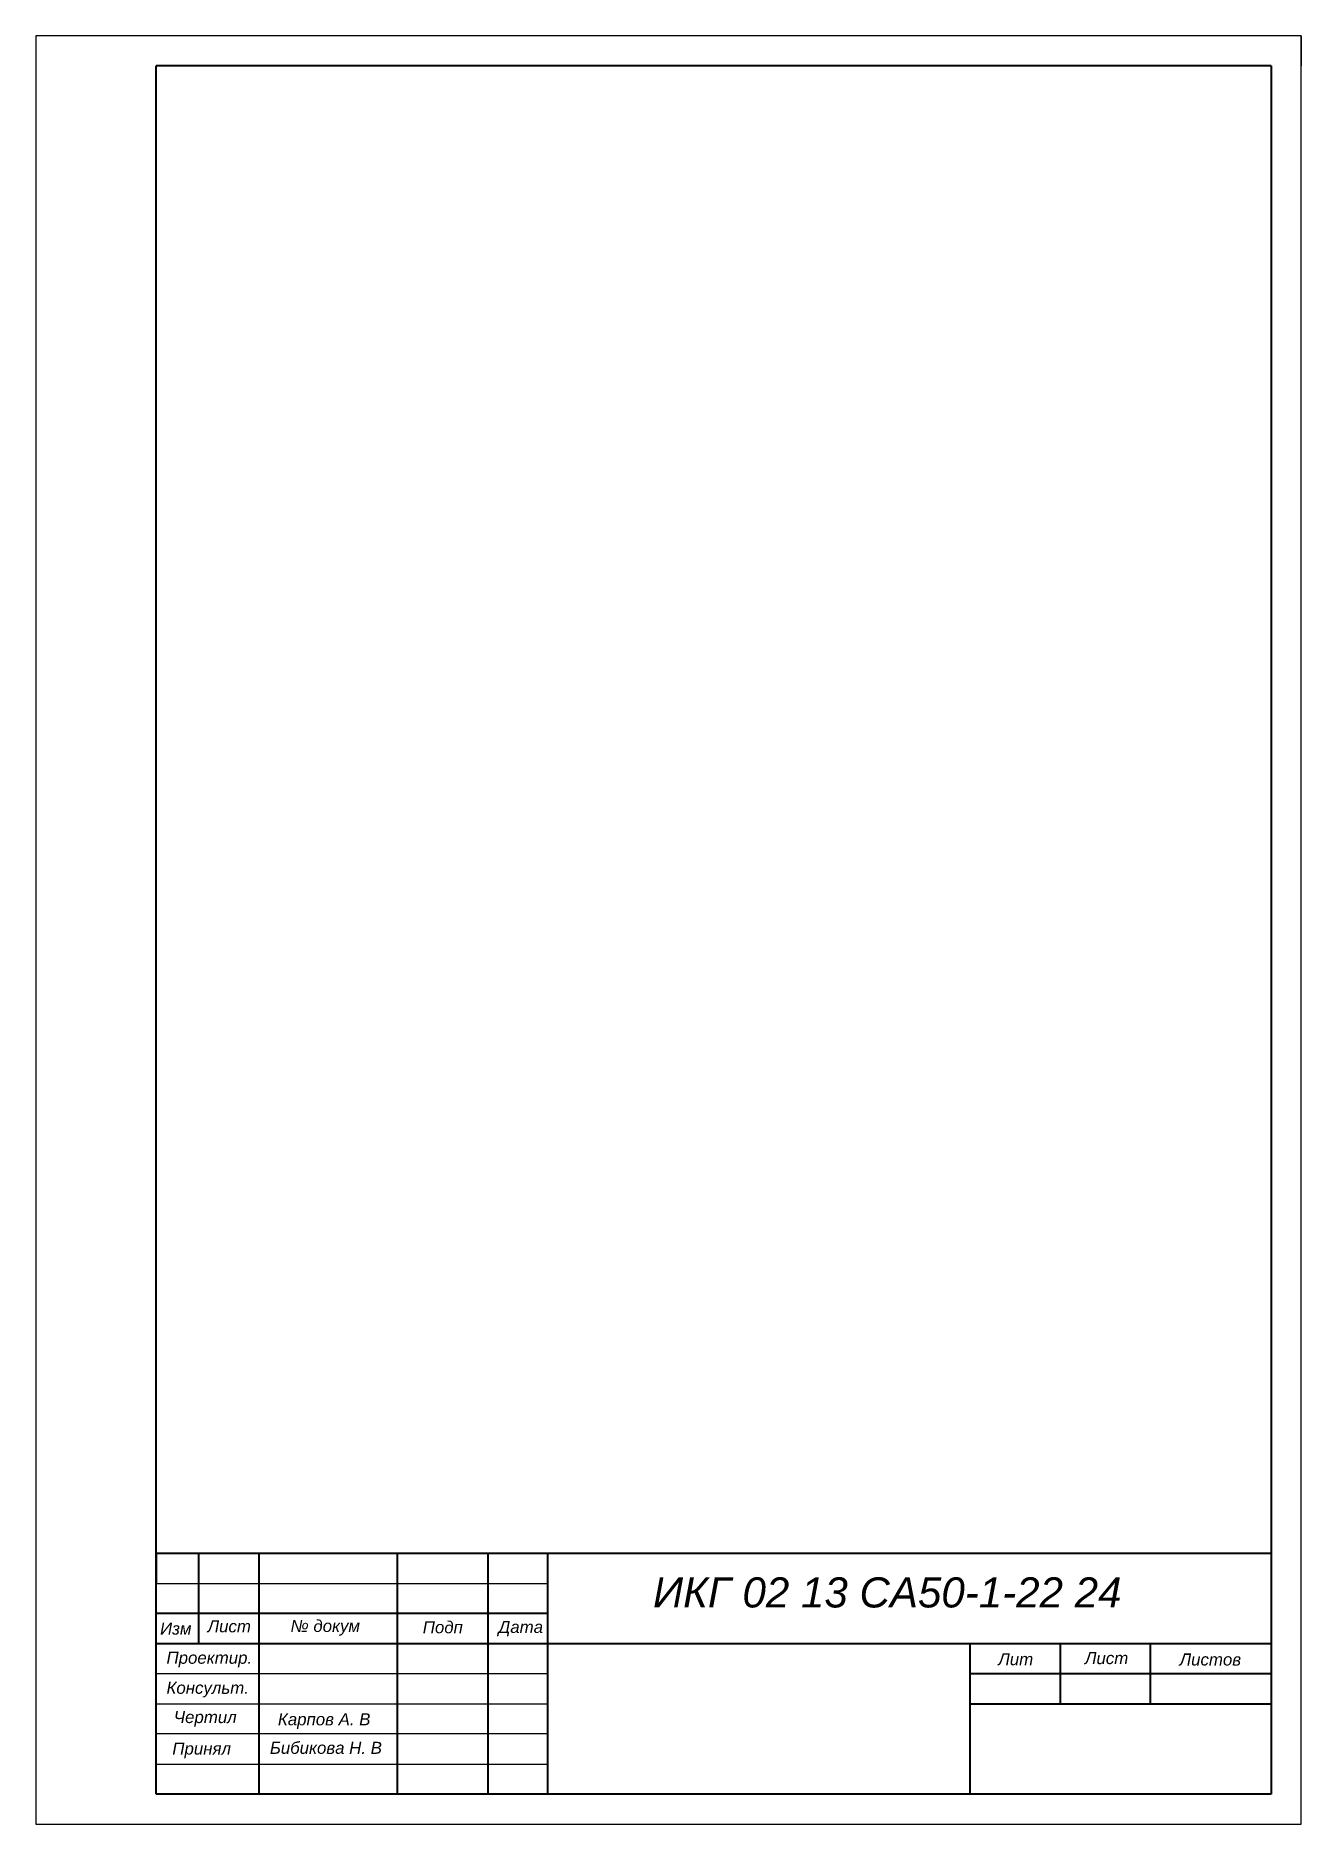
# Model space of a CAD drawing. Header units: millimetres. Extents: x 2006 to 2216, y 1504 to 1801.
import ezdxf

# ---------------------------------------------------------------- set-up
doc = ezdxf.new("R2010")
doc.units = ezdxf.units.MM
doc.styles.get("Standard").update_dxf_attribs({"font": 'ariali.ttf'})

msp = doc.modelspace()

# ---------------------------------------------------------------- linework, layer by layer
for p, q in [((2216.22, 1800.58), (2006.22, 1800.58)), ((2006.22, 1800.58), (2006.22, 1503.58)), ((2216.22, 1800.58), (2211.22, 1800.58)), ((2216.22, 1503.58), (2216.22, 1800.58)), ((2216.22, 1800.58), (2216.22, 1795.58)), ((2026.22, 1548.58), (2033.22, 1548.58)), ((2026.18, 1543.58), (2091.22, 1543.58)), ((2091.22, 1543.58), (2091.22, 1538.58)), ((2026.22, 1538.58), (2026.22, 1533.58)), ((2091.22, 1533.58), (2091.22, 1528.58)), ((2211.22, 1533.58), (2161.22, 1533.58)), ((2161.22, 1533.58), (2176.22, 1533.58)), ((2191.22, 1533.58), (2211.22, 1533.58)), ((2211.22, 1533.58), (2211.22, 1528.58)), ((2091.22, 1528.58), (2026.22, 1528.58)), ((2026.22, 1528.58), (2026.22, 1523.58)), ((2026.22, 1523.58), (2091.22, 1523.58)), ((2091.22, 1523.58), (2091.22, 1518.58)), ((2176.22, 1523.58), (2191.22, 1523.58)), ((2091.22, 1518.58), (2026.22, 1518.58)), ((2026.22, 1518.58), (2026.22, 1513.58)), ((2026.22, 1513.58), (2091.22, 1513.58)), ((2081.22, 1508.58), (2091.22, 1508.58)), ((2216.22, 1503.58), (2216.22, 1508.58)), ((2006.22, 1503.58), (2216.22, 1503.58)), ((2006.22, 1503.58), (2026.22, 1503.58))]:
    msp.add_line(p, q)
at = {"lineweight": 40}
for p, q in [((2026.22, 1508.58), (2026.22, 1795.58)), ((2211.22, 1795.58), (2026.22, 1795.58)), ((2211.22, 1795.58), (2211.22, 1508.58)), ((2026.22, 1548.58), (2026.18, 1543.58)), ((2026.22, 1508.58), (2026.22, 1548.58)), ((2026.22, 1548.58), (2211.22, 1548.58)), ((2026.22, 1548.58), (2043.22, 1548.58)), ((2033.22, 1548.58), (2033.22, 1533.58)), ((2043.22, 1548.58), (2043.22, 1508.58)), ((2043.22, 1548.58), (2066.22, 1548.58)), ((2066.22, 1548.58), (2066.22, 1508.58)), ((2066.22, 1548.58), (2081.22, 1548.58)), ((2081.22, 1548.58), (2081.22, 1508.58)), ((2091.22, 1508.58), (2091.22, 1548.58)), ((2091.22, 1538.58), (2026.22, 1538.58)), ((2026.22, 1533.58), (2091.22, 1533.58)), ((2091.22, 1533.58), (2211.22, 1533.58)), ((2161.22, 1533.58), (2161.22, 1508.58)), ((2176.22, 1533.58), (2176.22, 1523.58)), ((2191.22, 1523.58), (2191.22, 1533.58)), ((2211.22, 1528.58), (2161.22, 1528.58)), ((2161.22, 1528.58), (2161.22, 1523.58)), ((2161.22, 1523.58), (2211.22, 1523.58)), ((2211.22, 1508.58), (2026.22, 1508.58))]:
    msp.add_line(p, q, dxfattribs=at)

# ---------------------------------------------------------------- texts
for s, height, p in [('ИКГ 02 13 СА50-1-22 24', 5, (2108.65, 1539.58)), ('Изм', 2, (2026.85, 1535.08)), ('Лист', 2, (2034.73, 1535.45)), ('№ докум', 2, (2048.49, 1535.51)), ('Подп', 2, (2070.44, 1535.3)), ('Дата', 2, (2083, 1535.34)), ('Проектир.', 2, (2027.91, 1530.23)), ('Лит', 2, (2165.95, 1529.99)), ('Лист', 2, (2180.33, 1530.17)), ('Листов', 2, (2196.04, 1529.94)), ('Консульт.', 2, (2027.91, 1525.24)), ('Чертил', 2, (2029.12, 1520.38)), ('Карпов А. В', 2, (2046.4, 1520.01)), ('Принял', 2, (2028.88, 1515.15)), ('Бибикова Н. В', 2, (2045.07, 1515.27))]:
    msp.add_text(s, height=height).set_placement(p)

doc.saveas('drawing.dxf')
